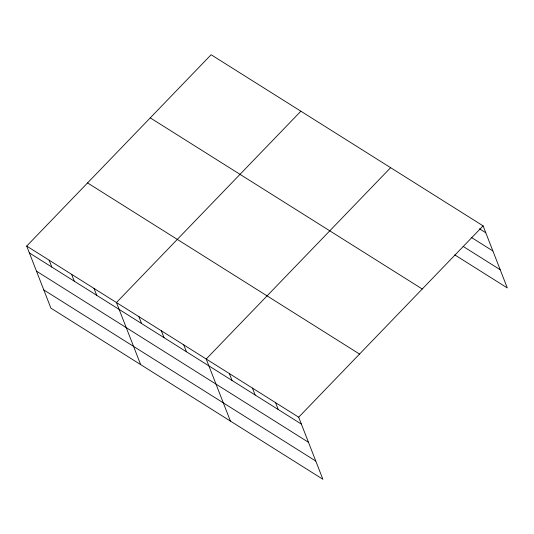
<?xml version="1.0" encoding="UTF-8"?>
<svg xmlns="http://www.w3.org/2000/svg" width="534" height="534" viewBox="0 0 534 534"><rect width="100%" height="100%" fill="white"/><g stroke="black" fill="none" stroke-linecap="round" stroke-linejoin="round"><path stroke-width="0.8" d="M26.7 246.067L298.686 417.201L322.883 479.265L50.897 308.131L26.7 246.067L211.117 54.735L483.103 225.869L507.3 287.933L454.754 254.872M300.869 111.205L116.459 302.538L140.656 364.609M390.628 167.683L206.211 359.015L230.408 421.079M298.686 417.201L483.103 225.869M479.479 228.779L485.786 232.751M471.168 237.296L492.882 250.96M463.071 246.361L500.198 269.723M150.261 117.874L422.247 289.007M87.556 182.928L359.542 354.062M29.383 252.942L301.37 424.083M36.479 271.159L308.472 442.292M43.795 289.922L315.788 461.056M275.571 402.656L278.247 409.531M252.448 388.111L255.132 394.986M229.333 373.56L232.01 380.442M183.769 344.897L186.453 351.772M161.335 330.78L164.018 337.655M138.893 316.662L141.577 323.537M94.017 288.42L96.701 295.302M71.576 274.302L74.259 281.178M49.141 260.185L51.818 267.06"/></g></svg>
